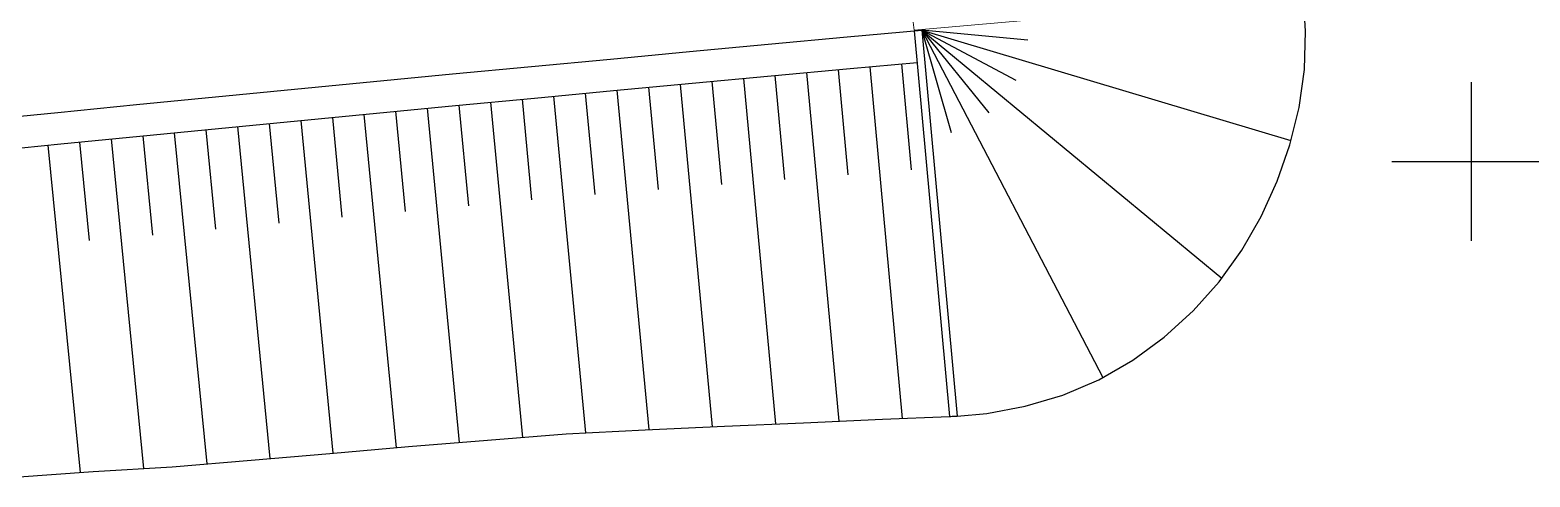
# Model space of a CAD drawing. Header units: metres. Extents: x -4 to 509425, y 7549 to 4732445.
# Drawn here: x 480009.2 to 480103.7, y 4719280.1 to 4719308.3 of the extents above; entities that cross this region are included whole.
import ezdxf

# ---------------------------------------------------------------- set-up
doc = ezdxf.new("R2010")
doc.units = ezdxf.units.M
doc.header["$LTSCALE"] = 0.01
doc.header["$MEASUREMENT"] = 0
for name, color, linetype in [('322308300149-PRV-PLA-PT-EST-221000-XREF_ESTRUC_1000$0$C-XREF', 7, 'Continuous'), ('322308300149-PRV-PLA-PT-TRA-220201-XREF_PLANTA_1000$0$C-RAIL-EXPL', 7, 'Continuous'), ('322308300149-PRV-PLA-PT-URB-220600-XREF_VIALES_1000$0$C-G-GRID-PAR', 252, 'Continuous')]:
    doc.layers.add(name, color=color, linetype=linetype)
doc.layers.add('322308300149-PRV-PLA-PT-EST-221000-XREF_ESTRUC_1000$0$S-BRDG-ABUT', color=9, linetype='Continuous', lineweight=9)
doc.layers.add('322308300149-PRV-PLA-PT-TRA-220201-XREF_PLANTA_1000$0$C-RAIL-SLOP-FILL', color=7, linetype='Continuous', true_color=0x2eb800)

# ---------------------------------------------------------------- blocks, each defined once
blk = doc.blocks.new('322308300149-PRV-PLA-PT-EST-221000-XREF_ESTRUC_1000$0$A$C60195980')
at = {"layer": '322308300149-PRV-PLA-PT-EST-221000-XREF_ESTRUC_1000$0$S-BRDG-ABUT'}
for q in [(480081.437, 4719309.724), (480064.857, 4719308.766)]:
    blk.add_line((480064.901, 4719308.268), q, dxfattribs=at)

msp = doc.modelspace()

# ---------------------------------------------------------------- linework, layer by layer
at = {"layer": '322308300149-PRV-PLA-PT-TRA-220201-XREF_PLANTA_1000$0$C-RAIL-EXPL', "lineweight": -3, "flags": 128}
for points in [[(480006.004, 4719302.596), (480010.975, 4719303.09), (480015.946, 4719303.581), (480020.917, 4719304.068), (480025.889, 4719304.551), (480030.861, 4719305.032), (480035.834, 4719305.508), (480040.806, 4719305.982), (480045.779, 4719306.452), (480050.753, 4719306.918), (480055.726, 4719307.381), (480060.7, 4719307.841), (480065.393, 4719308.271)], [(480006.004, 4719302.596), (480010.975, 4719303.09), (480015.946, 4719303.581), (480020.917, 4719304.068), (480025.889, 4719304.551), (480030.861, 4719305.032), (480035.834, 4719305.508), (480040.806, 4719305.982), (480045.779, 4719306.452), (480050.753, 4719306.918), (480055.726, 4719307.381), (480060.7, 4719307.841), (480065.393, 4719308.271)], [(480006.203, 4719300.606), (480011.172, 4719301.1), (480016.142, 4719301.59), (480021.112, 4719302.077), (480026.082, 4719302.561), (480031.053, 4719303.041), (480036.024, 4719303.517), (480040.995, 4719303.991), (480045.967, 4719304.46), (480050.939, 4719304.927), (480055.911, 4719305.39), (480060.884, 4719305.849), (480065.095, 4719306.235)], [(480006.203, 4719300.606), (480011.172, 4719301.1), (480016.142, 4719301.59), (480021.112, 4719302.077), (480026.082, 4719302.561), (480031.053, 4719303.041), (480036.024, 4719303.517), (480040.995, 4719303.991), (480045.967, 4719304.46), (480050.939, 4719304.927), (480055.911, 4719305.39), (480060.884, 4719305.849), (480065.095, 4719306.235)]]:
    msp.add_lwpolyline(points, dxfattribs=at)
at = {"layer": '322308300149-PRV-PLA-PT-TRA-220201-XREF_PLANTA_1000$0$C-RAIL-SLOP-FILL', "lineweight": -3}
for p, q in [((480065.393, 4719308.271), (480067.621, 4719283.949)), ((480065.393, 4719308.271), (480067.621, 4719283.949)), ((480065.395, 4719308.272), (480067.245, 4719301.827)), ((480065.395, 4719308.272), (480067.245, 4719301.827)), ((480065.397, 4719308.273), (480076.786, 4719286.375)), ((480065.397, 4719308.273), (480076.786, 4719286.375)), ((480065.398, 4719308.274), (480069.613, 4719303.058)), ((480065.398, 4719308.274), (480069.613, 4719303.058)), ((480065.4, 4719308.275), (480084.285, 4719292.651)), ((480065.4, 4719308.275), (480084.285, 4719292.651)), ((480065.401, 4719308.279), (480088.635, 4719301.316)), ((480065.401, 4719308.279), (480088.635, 4719301.316)), ((480065.401, 4719308.277), (480071.313, 4719305.114)), ((480065.401, 4719308.277), (480071.313, 4719305.114)), ((480065.402, 4719308.281), (480072.079, 4719307.67)), ((480065.402, 4719308.281), (480072.079, 4719307.67)), ((480058.137, 4719305.595), (480060.168, 4719283.625)), ((480058.137, 4719305.595), (480060.168, 4719283.625)), ((480060.129, 4719305.779), (480060.739, 4719299.159)), ((480060.129, 4719305.779), (480060.739, 4719299.159)), ((480062.12, 4719305.963), (480064.157, 4719283.798)), ((480062.12, 4719305.963), (480064.157, 4719283.798)), ((480064.112, 4719306.145), (480064.724, 4719299.467)), ((480064.112, 4719306.145), (480064.724, 4719299.467)), ((480048.18, 4719304.668), (480048.785, 4719298.224)), ((480048.18, 4719304.668), (480048.785, 4719298.224)), ((480050.172, 4719304.855), (480052.191, 4719283.276)), ((480050.172, 4719304.855), (480052.191, 4719283.276)), ((480052.163, 4719305.041), (480052.77, 4719298.538)), ((480052.163, 4719305.041), (480052.77, 4719298.538)), ((480054.154, 4719305.226), (480056.18, 4719283.451)), ((480054.154, 4719305.226), (480056.18, 4719283.451)), ((480056.146, 4719305.411), (480056.754, 4719298.849)), ((480056.146, 4719305.411), (480056.754, 4719298.849)), ((480038.225, 4719303.727), (480040.236, 4719282.603)), ((480038.225, 4719303.727), (480040.236, 4719282.603)), ((480040.216, 4719303.916), (480040.818, 4719297.571)), ((480040.216, 4719303.916), (480040.818, 4719297.571)), ((480042.207, 4719304.105), (480044.215, 4719282.891)), ((480042.207, 4719304.105), (480044.215, 4719282.891)), ((480044.198, 4719304.293), (480044.801, 4719297.904)), ((480044.198, 4719304.293), (480044.801, 4719297.904)), ((480046.189, 4719304.481), (480048.201, 4719283.1)), ((480046.189, 4719304.481), (480048.201, 4719283.1)), ((480028.271, 4719302.772), (480028.879, 4719296.476)), ((480028.271, 4719302.772), (480028.879, 4719296.476)), ((480030.261, 4719302.964), (480032.285, 4719281.956)), ((480030.261, 4719302.964), (480032.285, 4719281.956)), ((480032.252, 4719303.156), (480032.858, 4719296.845)), ((480032.252, 4719303.156), (480032.858, 4719296.845)), ((480034.243, 4719303.347), (480036.261, 4719282.281)), ((480034.243, 4719303.347), (480036.261, 4719282.281)), ((480036.234, 4719303.537), (480036.838, 4719297.209)), ((480036.234, 4719303.537), (480036.838, 4719297.209)), ((480020.308, 4719301.998), (480020.921, 4719295.73)), ((480020.308, 4719301.998), (480020.921, 4719295.73)), ((480022.299, 4719302.193), (480024.338, 4719281.271)), ((480022.299, 4719302.193), (480024.338, 4719281.271)), ((480024.289, 4719302.386), (480024.9, 4719296.103)), ((480024.289, 4719302.386), (480024.9, 4719296.103)), ((480026.28, 4719302.58), (480028.311, 4719281.614)), ((480026.28, 4719302.58), (480028.311, 4719281.614)), ((480010.356, 4719301.019), (480012.4, 4719280.398)), ((480010.356, 4719301.019), (480012.4, 4719280.398)), ((480012.346, 4719301.216), (480012.96, 4719295.009)), ((480012.346, 4719301.216), (480012.96, 4719295.009)), ((480014.337, 4719301.412), (480016.384, 4719280.648)), ((480014.337, 4719301.412), (480016.384, 4719280.648)), ((480016.327, 4719301.608), (480016.941, 4719295.358)), ((480016.327, 4719301.608), (480016.941, 4719295.358)), ((480018.318, 4719301.803), (480020.363, 4719280.938)), ((480018.318, 4719301.803), (480020.363, 4719280.938))]:
    msp.add_line(p, q, dxfattribs=at)
at = {"layer": '322308300149-PRV-PLA-PT-TRA-220201-XREF_PLANTA_1000$0$C-RAIL-SLOP-FILL', "lineweight": -3, "flags": 128}
for points in [[(480067.142, 4719283.927), (480067.212, 4719283.93), (480067.312, 4719283.935), (480067.412, 4719283.939), (480067.512, 4719283.944), (480067.612, 4719283.948), (480067.625, 4719283.949), (480069.49, 4719284.121), (480071.904, 4719284.569), (480074.266, 4719285.267), (480076.538, 4719286.231), (480078.671, 4719287.475), (480080.659, 4719288.933), (480082.481, 4719290.588), (480084.118, 4719292.42), (480085.552, 4719294.407), (480086.77, 4719296.526), (480087.76, 4719298.752), (480088.566, 4719301.043), (480089.159, 4719303.395), (480089.486, 4719305.797), (480089.563, 4719308.215), (480089.425, 4719310.398), (480089.424, 4719310.41)], [(480067.142, 4719283.927), (480067.212, 4719283.93), (480067.312, 4719283.935), (480067.412, 4719283.939), (480067.512, 4719283.944), (480067.612, 4719283.948), (480067.625, 4719283.949), (480069.49, 4719284.121), (480071.904, 4719284.569), (480074.266, 4719285.267), (480076.538, 4719286.231), (480078.671, 4719287.475), (480080.659, 4719288.933), (480082.481, 4719290.588), (480084.118, 4719292.42), (480085.552, 4719294.407), (480086.77, 4719296.526), (480087.76, 4719298.752), (480088.566, 4719301.043), (480089.159, 4719303.395), (480089.486, 4719305.797), (480089.563, 4719308.215), (480089.425, 4719310.398), (480089.424, 4719310.41)], [(480064.913, 4719308.227), (480067.142, 4719283.927)], [(480064.913, 4719308.227), (480067.142, 4719283.927)], [(480008.247, 4719280.109), (480013.216, 4719280.454), (480018.19, 4719280.758), (480023.153, 4719281.169), (480028.114, 4719281.597), (480033.075, 4719282.024), (480038.039, 4719282.424), (480043.002, 4719282.827), (480047.979, 4719283.09), (480052.959, 4719283.31), (480057.939, 4719283.528), (480062.919, 4719283.745), (480067.142, 4719283.927)], [(480008.247, 4719280.109), (480013.216, 4719280.454), (480018.19, 4719280.758), (480023.153, 4719281.169), (480028.114, 4719281.597), (480033.075, 4719282.024), (480038.039, 4719282.424), (480043.002, 4719282.827), (480047.979, 4719283.09), (480052.959, 4719283.31), (480057.939, 4719283.528), (480062.919, 4719283.745), (480067.142, 4719283.927)]]:
    msp.add_lwpolyline(points, dxfattribs=at)
at = {"layer": '322308300149-PRV-PLA-PT-URB-220600-XREF_VIALES_1000$0$C-G-GRID-PAR', "lineweight": -3, "flags": 128}
for points in [[(480100, 4719295), (480100, 4719305)], [(480095, 4719300), (480105, 4719300)]]:
    msp.add_lwpolyline(points, dxfattribs=at)

# ---------------------------------------------------------------- block references
at = {"layer": '322308300149-PRV-PLA-PT-EST-221000-XREF_ESTRUC_1000$0$C-XREF'}
msp.add_blockref('322308300149-PRV-PLA-PT-EST-221000-XREF_ESTRUC_1000$0$A$C60195980', (0, 0), dxfattribs=at)

doc.saveas('drawing.dxf')
